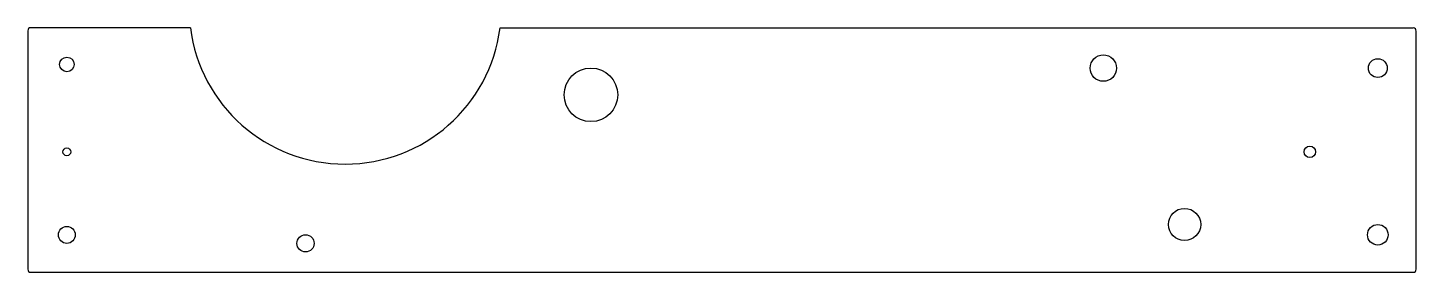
# Model space of a CAD drawing. Header units: millimetres. Extents: x 0 to 454, y 0 to 80.
import ezdxf

# ---------------------------------------------------------------- set-up
doc = ezdxf.new("R2010")
doc.units = ezdxf.units.MM

msp = doc.modelspace()

# ---------------------------------------------------------------- linework, layer by layer
at = {"color": 7, "linetype": 'Continuous'}
for p, q in [((0, 79.01), (0, 0.92)), ((53.17, 80.01), (1, 80.01)), ((154.44, 79.92), (453.03, 79.92)), ((454.03, 0.92), (454.03, 78.92)), ((1, -0.08), (453.03, -0.08))]:
    msp.add_line(p, q, dxfattribs=at)
for centre, radius in [((12.78, 68), 2.39), ((351.71, 66.79), 4.32), ((441.46, 66.79), 3.08), ((184.16, 58.02), 8.77), ((419.26, 39.35), 1.88), ((12.78, 39.35), 1.29), ((378.27, 15.58), 5.27), ((12.78, 12.16), 2.77), ((441.46, 12.21), 3.37), ((90.83, 9.39), 2.82)]:
    msp.add_circle(centre, radius, dxfattribs=at)
for centre, radius, start, end in [((1, 79.01), 1, 90, 180), ((103.81, 86.41), 51.05, 187.2048, 352.7019), ((453.03, 78.92), 1, 0, 90), ((1, 0.92), 1, 180, 270), ((453.03, 0.92), 1, 270, 0)]:
    msp.add_arc(centre, radius, start, end, dxfattribs=at)

doc.saveas('drawing.dxf')
